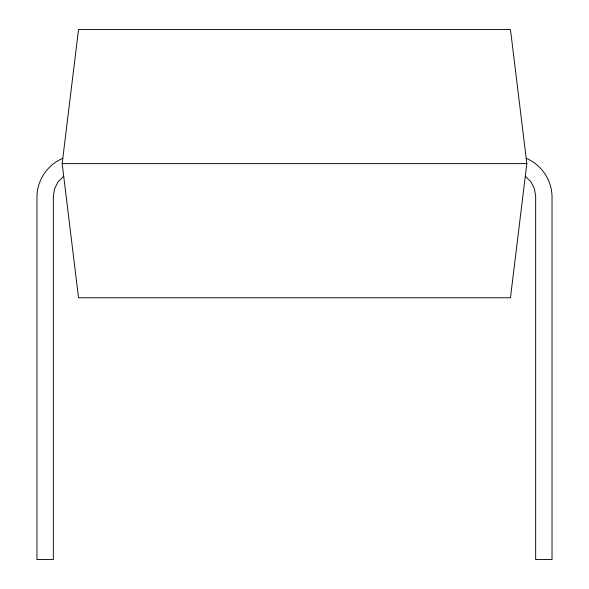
<?xml version="1.0" encoding="UTF-8"?>
<svg xmlns="http://www.w3.org/2000/svg" width="589" height="589" viewBox="0 0 589 589"><rect width="100%" height="100%" fill="white"/><g stroke="black" fill="none" stroke-linecap="round" stroke-linejoin="round"><path stroke-width="0.88" d="M62.169 163.609L78.536 29.45L510.464 29.45L526.831 163.609L510.464 297.769L78.536 297.769L62.169 163.609L526.831 163.609M63.715 176.288L58.149 181.736L54.571 188.649L53.334 196.336L53.334 559.55L36.974 559.55L36.974 196.336C37.276 179.859 47.613 164.648 62.817 158.301M526.183 158.301C541.387 164.648 551.724 179.859 552.026 196.336L552.026 559.55L535.666 559.55L535.666 196.336L534.429 188.649L530.851 181.736L525.285 176.288"/></g></svg>
